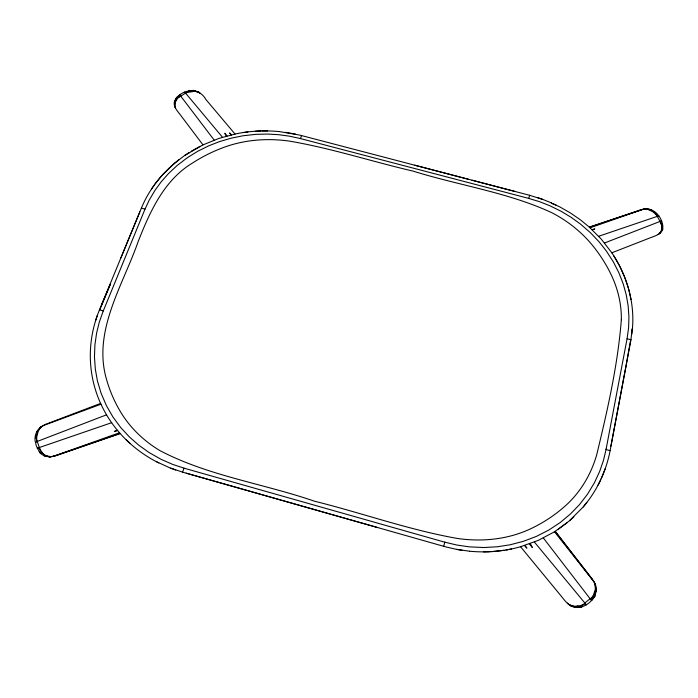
<?xml version="1.0" encoding="UTF-8"?>
<svg xmlns="http://www.w3.org/2000/svg" width="698" height="698" viewBox="0 0 698 698"><rect width="100%" height="100%" fill="white"/><g stroke="black" fill="none" stroke-linecap="round" stroke-linejoin="round"><path stroke-width="1.05" d="M235.052 134.06L218.875 138.431L202.996 144.887L179.988 114.393C177.152 110.633 173.087 106.593 174.413 101.367C180.59 88.803 199.009 86.561 205.858 99.474L235.052 134.06C249.552 130.919 264.568 130.16 279.34 131.59M469.815 551.237C486.811 552.842 504.122 551.394 520.56 546.735L559.604 594.173C562.92 598.081 565.738 602.505 570.074 605.358C583.38 613.865 603.037 594.923 593.832 581.53L555.172 531.326L554.404 531.797M214.199 140.115L179.857 94.98L176.446 97.563L174.648 101.681L174.84 106.628M631.882 334.063L632.161 328.845L630.887 340.179L610.837 446.615C607.644 466.5 599.73 485.651 587.472 501.661A1.501 1.37 43.8 0 1 587.306 501.879L583.432 506.713A1.213 1.108 44.4 0 1 583.266 506.905L569.045 521.127L555.198 531.3L592.236 579.017L595.603 584.994M646.61 208.746L641.296 209.653L589.365 227.182L601.301 239.152L611.823 252.798L650.152 237.835C654.846 235.959 660.797 234.633 662.742 229.241C663.973 219.172 654.523 206.748 643.547 209.13L589.365 227.182L580.457 219.87L570.467 212.986L559.639 206.809L551.228 203.057L556.21 205.09M591.555 600.585L594.827 596.511L596.022 590.482L594.731 583.388M511.547 548.951L506.041 549.989M469.562 551.211L456.937 549.439L445.935 546.944L183.042 472.284L170.146 467.983L155.986 461.491A49.235 45.736 -23.4 0 1 154.572 460.732C141.659 453.7 129.898 444.513 120.169 433.493L53.083 456.431C48.267 457.469 43.075 456.204 39.568 452.566C39.14 450.568 33.6 443.056 36.593 441.694L36.82 436.477L38.224 431.251L40.676 427.255L43.11 425.632L100.983 404.212M632.423 329.072L632.781 323.13A25.39 21.943 30.4 0 1 632.807 322.083C633.4 297.531 625.565 273.101 611.841 252.833M627.083 338.713L605.951 449.974L603.465 460.392L599.669 471.42L594.469 482.667L587.55 494.132L579.602 504.48L570.493 513.955L560.093 522.619L548.68 530.131L536.396 536.396L523.378 541.325L510.055 544.798L497.334 546.77L483.932 547.529L469.431 546.866L456.762 545.025L444.268 542.041L184.455 468.288L172.659 464.397L161.369 459.467L149.259 452.653L138.841 445.237L129.636 437.175L120.771 427.604L112.945 417.003L106.436 405.686L100.992 392.957L97.371 380.637L95.329 369.198L94.457 356.748L94.919 344.795L96.621 332.963L99.334 321.996L103.112 311.334L144.861 209.496L149.241 200.056L154.991 190.327L161.072 181.986L168.506 173.558L177.126 165.505L187.247 157.774L197.639 151.335L208.641 145.865L219.338 141.668L231.221 138.16L243.148 135.752L256.114 134.321L267.779 134.068L278.546 134.679L289.4 136.154L300.89 138.684L528.377 198.311L539.092 201.53L549.527 205.596L561 211.215L571.165 217.34L580.457 224.049L590.412 232.687L599.032 241.752L606.213 250.818L613.385 261.942L618.943 272.892L623.262 284.042L626.211 294.669L628.156 305.855L628.933 317.136L628.593 327.763L627.083 338.713L630.957 339.76M610.925 446.162L615.479 421.976M615.557 421.54L620.749 393.96M620.836 393.524L625.914 366.563M625.993 366.136L630.687 339.682M243.07 132.576L247.93 131.905M49.279 456.893L55.866 455.742L120.169 433.493C110.24 422.369 102.423 409.333 97.292 395.304A5.654 5.078 -26 0 0 97.153 394.876C91.962 380.515 89.71 365.159 90.443 349.916A25.87 22.807 -23.4 0 0 90.513 348.782C91.316 334.935 94.605 321.255 100.041 308.481L141.223 208.519C146.144 196.435 153.228 185.267 161.91 175.538A5.235 4.467 -8.8 0 0 162.18 175.215L174.613 163.175M606.143 449.076L606.039 449.521L610.087 450.638M443.745 546.333L444.766 542.154M528.805 198.433L529.573 195.283L529.145 195.161L299.678 135.08L279.558 131.617M97.266 315.601L95.6 320.661M377.679 527.566L312.617 509.086M471.979 180.197L515.054 191.479M312.137 508.947L248.113 490.755M414.778 165.217L468.393 179.264M41.845 426.504C36.549 429.479 33.949 436.329 35.328 442.166M247.101 490.467L186.235 473.174M182.571 472.136L183.984 468.131M300.463 138.588L301.536 135.56M601.231 478.636L605.375 468.332M139.827 211.913L131.241 232.757M131.084 233.141L120.885 257.902M99.744 309.938L110.563 283.676L101.332 305.358M483.487 551.865L489.979 551.708M595.603 585.142L595.359 584.68L596.022 590.482L594.644 592.279L594.417 595.979L591.389 600.376L590.683 599.486L593.501 594.827L595.263 589.513L595.359 584.68L594.722 583.502M126.225 439.862L130.107 443.5M600.681 479.84L598.038 485.119M158.786 462.931L156.413 461.718M154.197 185.144L151.449 189.149M40.318 427.385L45.457 424.375L100.617 403.4M267.587 130.919L261.977 130.919M161.622 175.844L154.895 184.176M180.346 95.6L177.362 98.741L175.172 102.37L174.474 105.721L175.373 107.946M586.844 502.499L583.266 506.905M41.793 426.6L36.61 431.861M169.919 167.328L162.32 175.067M456.431 549.335L462.512 550.373M569.577 520.656L573.852 516.817M174.788 163.027L184.56 155.567M179.264 159.432L170.931 166.394M174.866 106.55L174.648 101.681L176.062 100.468L176.734 97.929L179.744 94.832M658.066 234.528L660.456 232.923M558.217 529.337L567.334 522.54M188.914 152.679L184.595 155.541L202.996 144.887M660.5 232.827L659.331 233.568L662.742 229.241M554.282 531.876L538.315 540.365L520.56 546.735M40.248 427.508L40.676 427.255L37.116 431.669L37.256 433.824L35.502 436.974C39.044 444.26 39.42 455.314 49.759 456.832L43.904 455.768M200.099 146.31L191.165 151.292M117.377 430.256L114.324 431.486L117.596 430.5M592.375 229.912L594.827 228.9L592.113 229.694M604.503 243L661.687 220.804M106.532 414.821L36.593 441.694M111.636 422.7L37.186 448.264M598.64 236.282L658.825 215.839M53.083 456.431L119.515 432.751M590.063 227.801L643.547 209.13M651.539 209.749L644.935 208.99M586.355 604.869L585.474 603.77L580.361 605.611L574.82 606.274L570.074 605.358L567.317 603.177M534.38 542.023L585.474 603.77M184.682 92.023L185.302 92.782L194.602 91.298L198.511 91.996L199.549 92.764M222.496 137.27L185.302 92.782M49.392 456.963L51.425 456.632M645.275 208.999L646.723 208.798M491.418 551.629L504.035 550.294M260.72 130.962L255.424 131.215M568.696 604.267L570.475 605.681M295.463 134.103L285.578 132.332M51.024 456.623L44.41 455.593L43.337 453.735L40.179 452.348L40.152 449.756L38.46 447.811M551.324 202.848L542.66 199.375L529.573 195.283M141.38 208.144L145.044 209.121M99.474 309.868L103.287 310.915M537.949 197.743L542.66 199.375M199.27 92.616L194.053 90.627L188.896 90.478L192.212 91.272L194.053 90.627L198.511 91.996L200.596 93.532M569.053 604.477L575.606 607.234L581.713 607.286L577.647 606.222L575.606 607.234L570.327 605.672M175.739 470.016L170.609 468.149M657.821 216.197L652.438 211.381L646.322 208.842L651.138 209.889L652.438 211.381L655.422 212.524C657.795 219.059 664.915 225.594 660.177 233.036L662.35 229.398L661.765 227.618L662.629 225.044L660.989 223.334L660.692 221.17M231.448 134.854L229.651 132.899L231.108 134.906M524.547 545.539L526.885 548.166L524.913 545.452M227.103 135.979L224.826 133.257L226.213 136.215M193.8 90.33L189.193 90.845L178.958 97.266L176.446 97.563M529.328 543.89L532.347 547.546L530.305 543.541M575.963 607.67L575.606 607.234L581.294 606.763C584.95 602.61 589.653 598.788 594.417 595.979L594.827 596.511M554.448 531.719L593.832 581.53M590.683 599.486L543.341 537.949M596.022 590.482L596.371 590.927M619.344 265.458L613.463 255.294M624.544 276.862L619.745 266.226M628.383 288.169L624.858 277.656M631.044 299.599L628.715 289.321M621.333 319.78C617.765 365.377 607.452 410.328 596.72 454.721C590.944 474.972 579.715 493.669 563.618 507.367A155.724 145.385 22.9 0 1 532.67 527.81C509.549 539.318 483.033 542.102 457.652 538.498C409.011 529.965 362.306 513.065 314.449 501.19C263.434 483.609 208.423 475.975 160.243 450.777C144.058 441.232 130.186 427.918 120.492 411.776A154.092 142.06 -7.9 0 1 106.55 379.485C92.328 331.236 122.918 285.316 138.169 241.56C149.878 211.799 164.004 180.101 192.631 162.948A149.407 134.522 -2.7 0 1 222.583 147.845C243.724 139.766 266.811 137.968 289.138 141.066C331.079 148.124 371.65 161.508 413.024 171.089C458.996 185.467 507.699 192.273 551.647 212.62C567.352 220.681 581.417 231.797 592.593 245.487A151.475 137.602 19.2 0 1 610.776 273.878C617.73 288.126 621.613 303.883 621.333 319.78"/></g></svg>
